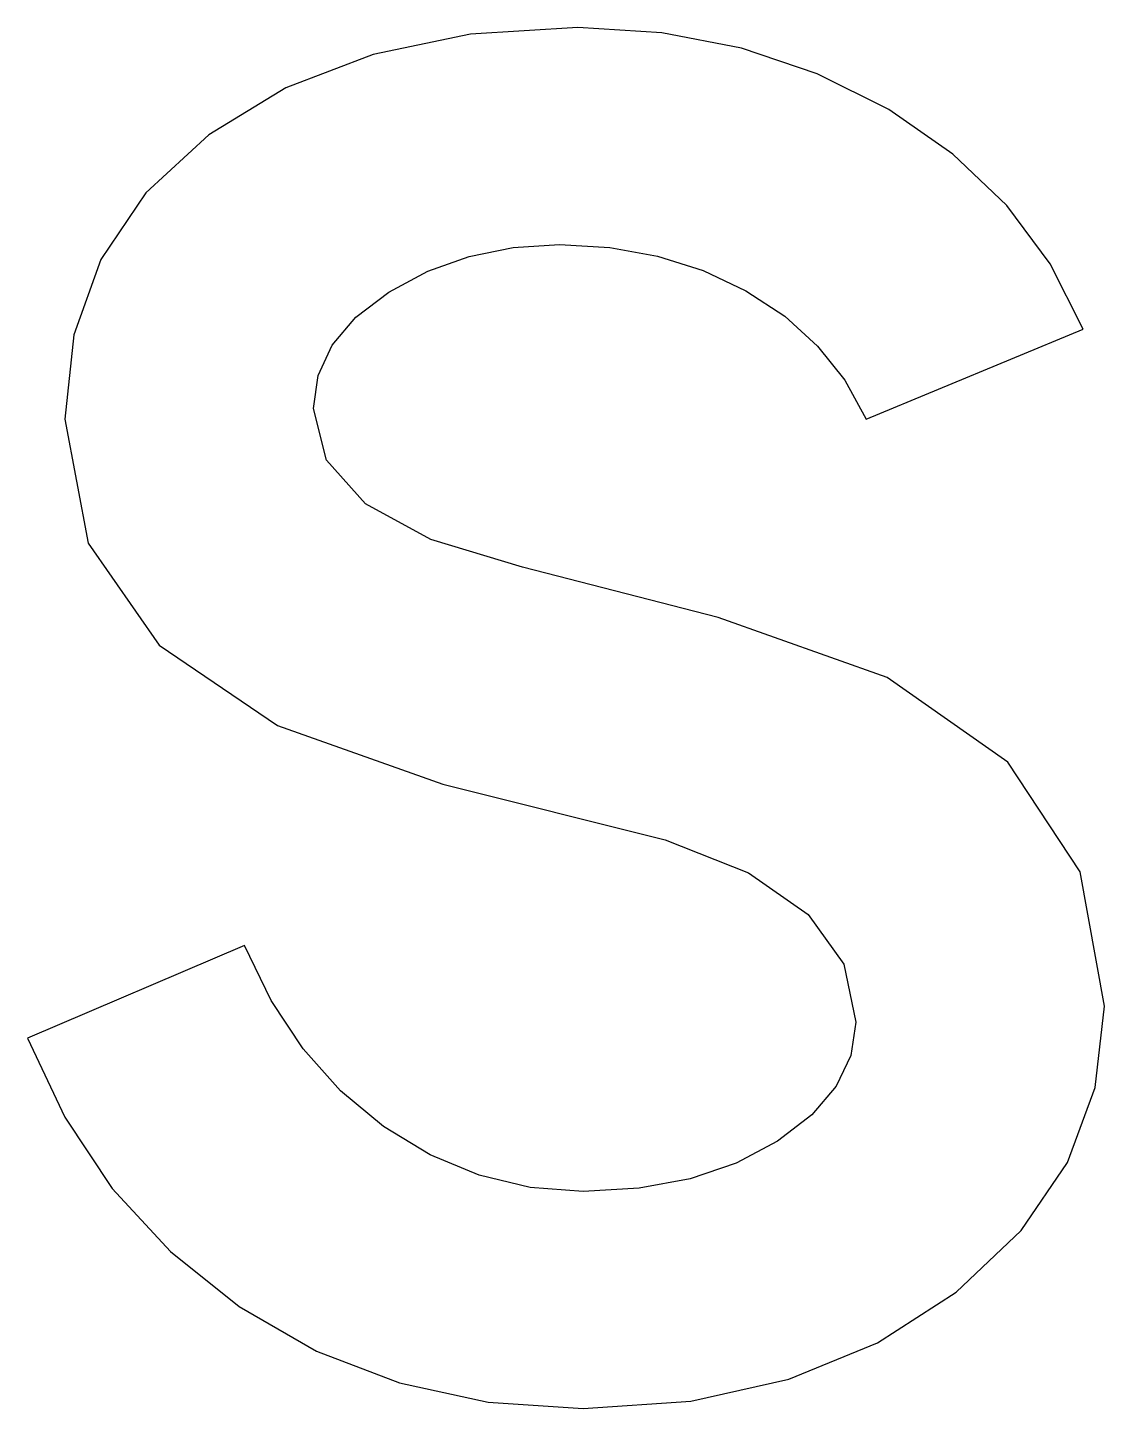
# Model space of a CAD drawing. Header units: metres. Extents: x 0.8 to 14.4, y -0.5 to 16.9.
import ezdxf

# ---------------------------------------------------------------- set-up
doc = ezdxf.new("R2010")
doc.units = ezdxf.units.M

msp = doc.modelspace()

# ---------------------------------------------------------------- linework, layer by layer
for p, q in [((6.38249, 16.7876), (5.15599, 16.5342)), ((7.73599, 16.872), (6.38249, 16.7876)), ((8.79343, 16.8074), (7.73599, 16.872)), ((9.79874, 16.6135), (8.79343, 16.8074)), ((10.7519, 16.2904), (9.79874, 16.6135)), ((5.15599, 16.5342), (4.05649, 16.1121)), ((11.653, 15.838), (10.7519, 16.2904)), ((4.05649, 16.1121), (3.084, 15.521)), ((12.4629, 15.2777), (11.653, 15.838)), ((3.084, 15.521), (2.28906, 14.7907)), ((13.1415, 14.6297), (12.4629, 15.2777)), ((2.28906, 14.7907), (1.72124, 13.95)), ((13.6889, 13.8942), (13.1415, 14.6297)), ((6.36424, 13.9877), (6.91756, 14.1004)), ((6.91756, 14.1004), (7.502, 14.138)), ((7.502, 14.138), (8.13681, 14.1015)), ((8.13681, 14.1015), (8.74025, 13.992)), ((1.72124, 13.95), (1.38055, 12.9987)), ((5.84206, 13.7999), (6.36424, 13.9877)), ((8.74025, 13.992), (9.3123, 13.8095)), ((5.351, 13.537), (5.84206, 13.7999)), ((9.3123, 13.8095), (9.853, 13.554)), ((14.105, 13.071), (13.6889, 13.8942)), ((4.93536, 13.2204), (5.351, 13.537)), ((9.853, 13.554), (10.3416, 13.2343)), ((10.3416, 13.2343), (10.7572, 12.8582)), ((4.63849, 12.8705), (4.93536, 13.2204)), ((11.37, 11.937), (14.105, 13.071)), ((1.38055, 12.9987), (1.267, 11.937)), ((4.46037, 12.4874), (4.63849, 12.8705)), ((10.7572, 12.8582), (11.1001, 12.4258)), ((4.40099, 12.071), (4.46037, 12.4874)), ((11.1001, 12.4258), (11.37, 11.937)), ((4.56567, 11.4205), (4.40099, 12.071)), ((1.267, 11.937), (1.56499, 10.3741)), ((5.05974, 10.8702), (4.56567, 11.4205)), ((5.88318, 10.4201), (5.05974, 10.8702)), ((1.56499, 10.3741), (2.459, 9.08624)), ((7.036, 10.07), (5.88318, 10.4201)), ((9.50299, 9.43599), (7.036, 10.07)), ((11.6327, 8.67969), (9.50299, 9.43599)), ((2.459, 9.08624), (3.94899, 8.07355)), ((13.154, 7.61075), (11.6327, 8.67969)), ((3.94899, 8.07355), (6.03499, 7.336)), ((14.0667, 6.22919), (13.154, 7.61075)), ((6.03499, 7.336), (8.836, 6.63499)), ((8.836, 6.63499), (9.88643, 6.21637)), ((9.88643, 6.21637), (10.6367, 5.6935)), ((14.371, 4.53499), (14.0667, 6.22919)), ((10.6367, 5.6935), (11.0869, 5.06636)), ((3.534, 5.30199), (0.799988, 4.13499)), ((3.8688, 4.60912), (3.534, 5.30199)), ((11.0869, 5.06636), (11.237, 4.33499)), ((4.27225, 3.9975), (3.8688, 4.60912)), ((14.2543, 3.50961), (14.371, 4.53499)), ((11.237, 4.33499), (11.1755, 3.91606)), ((0.799988, 4.13499), (1.26712, 3.13556)), ((4.74431, 3.46712), (4.27225, 3.9975)), ((11.1755, 3.91606), (10.991, 3.52625)), ((10.991, 3.52625), (10.6835, 3.16556)), ((13.9042, 2.56749), (14.2543, 3.50961)), ((5.28499, 3.01799), (4.74431, 3.46712)), ((1.26712, 3.13556), (1.86749, 2.23824)), ((10.6835, 3.16556), (10.253, 2.834)), ((5.87355, 2.66055), (5.28499, 3.01799)), ((10.253, 2.834), (9.73119, 2.55705)), ((6.48924, 2.40524), (5.87355, 2.66055)), ((9.73119, 2.55705), (9.14874, 2.35924)), ((13.3208, 1.70862), (13.9042, 2.56749)), ((7.13205, 2.25206), (6.48924, 2.40524)), ((9.14874, 2.35924), (8.50568, 2.24055)), ((1.86749, 2.23824), (2.60112, 1.44305)), ((7.80199, 2.20099), (7.13205, 2.25206)), ((8.50568, 2.24055), (7.80199, 2.20099)), ((12.504, 0.932999), (13.3208, 1.70862)), ((2.60112, 1.44305), (3.46799, 0.75)), ((11.51, 0.291183), (12.504, 0.932999)), ((3.46799, 0.75), (4.439, 0.188248)), ((4.439, 0.188248), (5.48499, -0.212997)), ((10.395, -0.167236), (11.51, 0.291183)), ((9.159, -0.442307), (10.395, -0.167236)), ((5.48499, -0.212997), (6.60599, -0.453735)), ((6.60599, -0.453735), (7.80199, -0.533997)), ((7.80199, -0.533997), (9.159, -0.442307))]:
    msp.add_line(p, q)

doc.saveas('drawing.dxf')
